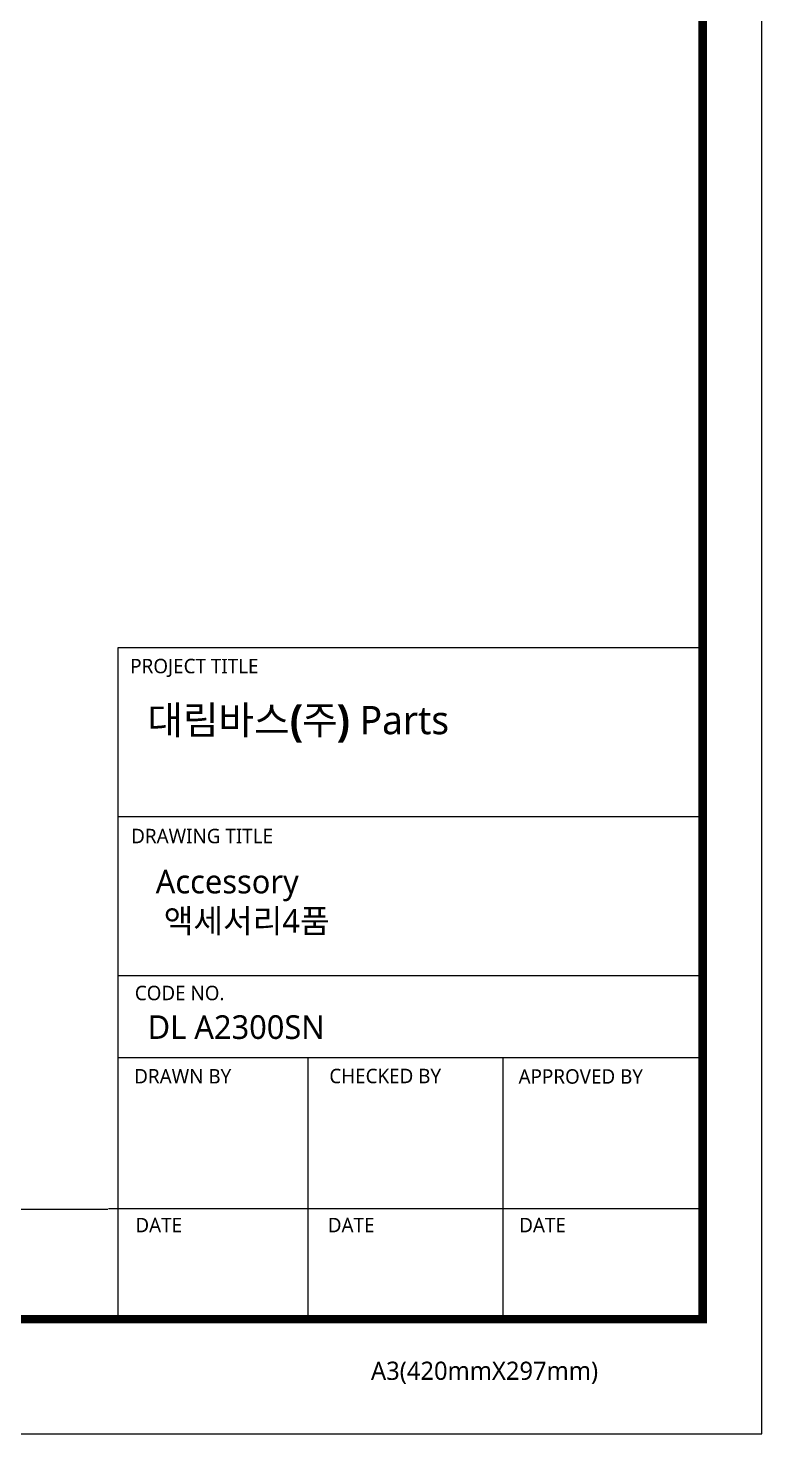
# Model space of a CAD drawing. Extents: x 16296660632 to 16296679688, y -37409620961 to -37409616551.
# Drawn here: x 16296679340 to 16296679688, y -37409618576 to -37409617909 of the extents above; entities that cross this region are included whole.
import ezdxf

# ---------------------------------------------------------------- set-up
doc = ezdxf.new("R2010")
doc.units = 0
doc.header["$LTSCALE"] = 10
doc.header["$MEASUREMENT"] = 0
doc.layers.get('0').update_dxf_attribs({"linetype": 'CONTINUOUS'})
doc.styles.add('Daelim Dimension', font='')
doc.styles.get('Daelim Dimension').set_extended_font_data('NanumGothic')

msp = doc.modelspace()

# ---------------------------------------------------------------- linework, layer by layer
at = {"color": 5, "ltscale": 40}
for p, q in [((16296679660.390301, -37409618203.099876), (16296679382.94203, -37409618203.099876)), ((16296679660.390301, -37409618283.294548), (16296679382.94203, -37409618283.294548)), ((16296679660.390301, -37409618283.294548), (16296679382.94203, -37409618283.294548)), ((16296679660.390301, -37409618358.733727), (16296679382.94203, -37409618358.733727)), ((16296679660.390301, -37409618358.733727), (16296679382.94203, -37409618358.733727)), ((16296679660.390301, -37409618397.642143), (16296679382.94203, -37409618397.642143)), ((16296679660.390301, -37409618397.642143), (16296679382.94203, -37409618397.642143)), ((16296679473.059641, -37409618397.642143), (16296679473.059641, -37409618521.500763)), ((16296679565.546419, -37409618397.642143), (16296679565.546419, -37409618521.500763)), ((16296679660.390301, -37409618469.190514), (16296679378.55657, -37409618469.190514)), ((16296679660.390301, -37409618469.190514), (16296679385.10363, -37409618469.190514)), ((16296679660.390301, -37409618521.500763), (16296679422.6164, -37409618521.500763))]:
    msp.add_line(p, q, dxfattribs=at)
at = {"color": 5, "ltscale": 0.5}
msp.add_line((16296679382.94203, -37409618203.099876), (16296679382.94203, -37409618523.179008), dxfattribs=at)
at = {"color": 5}
msp.add_line((16296677980.389971, -37409618469.388939), (16296679378.222731, -37409618469.388939), dxfattribs=at)
at = {"ltscale": 0.5}
msp.add_lwpolyline([(16296677952.4748, -37409618575.967308), (16296679688.4748, -37409618575.967308), (16296679688.4748, -37409617303.967308), (16296677952.4748, -37409617303.967308)], close=True, dxfattribs=at)
at = {"color": 5, "linetype": 'ByBlock', "lineweight": 200, "const_width": 4}
msp.add_lwpolyline([(16296677980.389971, -37409618521.501404), (16296679660.389971, -37409618521.501404), (16296679660.389971, -37409617333.501404), (16296677980.389971, -37409617333.501404)], close=True, dxfattribs=at)

# ---------------------------------------------------------------- texts
at = {"color": 5, "ltscale": 40, "style": 'Daelim Dimension'}
for s, height, p in [('PROJECT TITLE', 6.85069672, (16296679388.815519, -37409618215.175827)), ('DRAWING TITLE', 6.85069672, (16296679389.25474, -37409618295.804863)), ('CODE NO.', 6.8506967, (16296679390.972719, -37409618370.263481)), ('DRAWN BY', 6.8506967, (16296679390.704069, -37409618409.752533)), ('CHECKED BY', 6.8506967, (16296679483.26453, -37409618409.631027)), ('APPROVED BY', 6.85069672, (16296679573.033569, -37409618409.852318)), ('DATE', 6.8506967, (16296679391.239161, -37409618480.360527)), ('DATE', 6.8506967, (16296679482.536039, -37409618480.360527)), ('DATE', 6.8506967, (16296679573.348591, -37409618480.360527)), ('A3(420mmX297mm)', 8.64632354, (16296679503.016809, -37409618550.343277))]:
    msp.add_text(s, height=height, dxfattribs=at).set_placement(p)
at = {"attachment_point": 1, "style": 'Daelim Dimension'}
for s, insert, char_height, width in [('{\\fPretendard Variable SemiBold|b0|i0|c129|p2;\\C7;대림바스(주)} Parts', (16296679396.96409, -37409618230.647362), 13.42933544, 215.83980835), ('\\pt112.11; Accessory\\P  {\\fGulim|b0|i0|c129|p50;액세서리}4{\\fGulim|b0|i0|c129|p50;품 }', (16296679397.08259, -37409618308.371208), 11.21099616, 188.66960159), ('DL A2300SN', (16296679397.08259, -37409618377.41497), 11.2109962, 188.66960159)]:
    msp.add_mtext(s, dxfattribs=dict(at, insert=insert, char_height=char_height, width=width))

doc.saveas('drawing.dxf')
